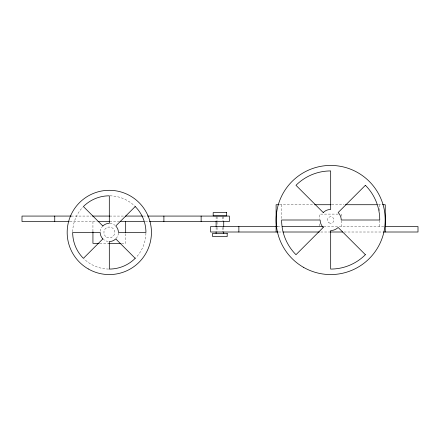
<?xml version="1.0" encoding="UTF-8"?>
<svg xmlns="http://www.w3.org/2000/svg" width="440" height="440" viewBox="0 0 440 440"><rect width="100%" height="100%" fill="white"/><g stroke="black" fill="none" stroke-linecap="round" stroke-linejoin="round"><path stroke-width="0.33" stroke-dasharray="2.2 1.65" d="M279.538 204.721L313.863 204.721M331.711 204.721L344.075 204.721M378.389 204.721L382.509 204.721M338.184 214.104L319.764 214.104L319.764 219.346M71.22 216.073L91.13 216.073M109.665 216.073L124.762 216.073M143.297 216.073L146.729 216.073M69.844 221.529L97.042 221.529M109.665 221.529L118.872 221.529M145.36 221.529L148.791 221.529M277.47 226.551L280.913 226.551M323.791 226.551L383.889 226.551M278.856 232.007L282.288 232.007M320.727 232.007L330.336 232.007M344.069 232.007L382.509 232.007M99.759 243.359L108.636 243.359M121.583 243.359L125.692 243.359L125.692 233.123M379.797 204.721L379.797 210.859M379.797 220.407L379.797 226.551M341.594 214.104L341.594 217.382M341.594 220.655L341.594 226.551M319.764 223.927L319.764 226.551M281.567 204.721L281.567 219.725M223.729 216.524L223.729 220.556M223.729 227.271L223.729 231.303M222.75 216.755L222.75 220.847M222.75 227.42L222.75 232.007M217.074 216.755L217.074 221.529M217.074 222.184L217.074 226.765M217.074 227.42L217.074 230.698M216.101 216.524L216.101 220.556M216.101 227.271L216.101 231.303M92.934 221.529L92.934 231.759M118.404 233.035A9.103 9.103 0 0 1 115.759 238.882M108.13 241.466A9.103 9.103 0 0 1 103.312 239.289M100.293 231.253A9.103 9.103 0 0 1 102.476 226.441M109.912 223.361A9.103 9.103 0 0 1 114.862 225.22M145.937 233.123A36.625 36.625 0 0 1 135.691 257.857M108.642 269.065A36.625 36.625 0 0 1 83.903 258.819M72.699 231.764A36.625 36.625 0 0 1 82.946 207.026M109.995 195.822A36.625 36.625 0 0 1 135.218 206.542M329.043 222.838A3.273 3.273 0 0 0 333.955 220A3.273 3.273 0 0 0 329.043 217.162A3.273 3.273 0 0 0 329.043 222.838M106.59 237.171A5.456 5.456 0 0 0 114.774 232.441A5.456 5.456 0 0 0 106.59 227.716A5.456 5.456 0 0 0 106.59 237.171"/><path stroke-width="0.66" d="M278.856 204.721L276.106 204.721L276.106 232.007M314.54 204.721L331.023 204.721M345.439 204.721L377.053 204.721M382.509 204.721L385.253 204.721L385.253 232.007M71.22 216.073L22 216.073L22 221.529L69.163 221.529M92.499 216.073L109.665 216.073M125.45 216.073L142.61 216.073M147.416 216.073L229.383 216.073L229.383 221.529L149.479 221.529M97.993 221.529L109.665 221.529M119.961 221.529L143.985 221.529M277.481 226.551L210.617 226.551L210.617 232.007L278.168 232.007M282.288 226.551L323.472 226.551M385.253 226.551L418 226.551L418 232.007L383.196 232.007M282.97 232.007L319.358 232.007M330.336 232.007L342.694 232.007M99.077 243.359L92.934 243.359L92.945 231.759M108.625 243.359L120.918 243.359M238.871 226.551L238.871 232.007M223.729 221.227L223.729 226.6M223.729 231.974L223.729 233.316M216.101 221.227L216.101 226.6M216.101 231.974L216.101 233.316M201.13 216.073L201.13 221.529M163.895 216.073L163.895 221.529M125.675 221.529L125.692 232.441M54.747 216.073L54.747 221.529M102.867 238.882L83.402 258.341A36.625 36.625 0 0 1 72.677 232.441L100.199 232.441A9.103 9.103 0 0 0 102.867 238.882M135.218 206.542L115.742 226.006A9.103 9.103 0 0 1 118.41 232.441L145.943 232.441A36.625 36.625 0 0 0 135.201 206.542M323.23 227.453L295.983 254.7A49.071 49.071 0 0 1 281.611 220L320.144 220A10.538 10.538 0 0 0 323.23 227.453M365.382 185.301L338.135 212.548A10.538 10.538 0 0 1 341.22 220L379.753 220A49.071 49.071 0 0 0 365.382 185.301M226.65 212.581L213.18 212.581L213.18 215.853L226.65 215.853L226.65 212.581M227.189 233.316L212.636 233.316L212.636 236.588L227.189 236.588L227.189 233.316M323.23 212.548L295.983 185.301A49.071 49.071 0 0 1 330.682 170.929L330.682 209.462A10.538 10.538 0 0 0 323.23 212.548M365.382 254.7L338.135 227.453A10.538 10.538 0 0 1 330.682 230.538L330.682 269.071A49.071 49.071 0 0 0 365.382 254.7M102.867 226.006L83.402 206.542A36.625 36.625 0 0 1 109.302 195.816L109.302 223.339A9.103 9.103 0 0 0 102.867 226.006M135.218 258.341L115.742 238.882A9.103 9.103 0 0 1 109.302 241.549L109.318 269.071A36.625 36.625 0 0 0 135.201 258.341M303.397 267.262A54.577 54.577 0 0 0 385.253 220A54.577 54.577 0 0 0 303.397 172.739A54.577 54.577 0 0 0 303.397 267.262M88.237 268.928A42.13 42.13 0 0 0 151.437 232.441A42.13 42.13 0 0 0 88.237 195.954A42.13 42.13 0 0 0 88.237 268.928"/></g></svg>
